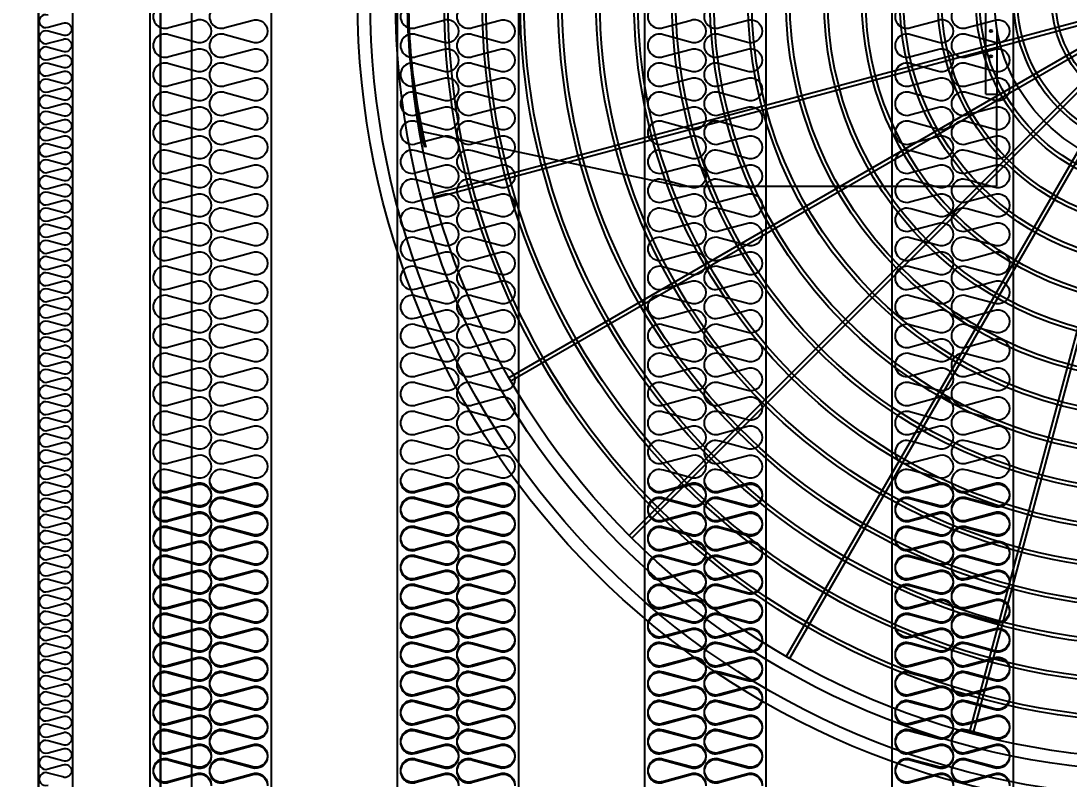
# Model space of a CAD drawing. Header units: millimetres. Extents: x 2911 to 32318, y 2586 to 23381.
# Drawn here: x 7168 to 8464, y 9819 to 10757 of the extents above; entities that cross this region are included whole.
import ezdxf

# ---------------------------------------------------------------- set-up
doc = ezdxf.new("R2010")
doc.units = ezdxf.units.MM
doc.linetypes.add('HIDDEN', pattern=[0.375, 0.25, -0.125])
for name, color, linetype in [('LINE', 7, 'Continuous'), ('SMS', 220, 'Continuous'), ('냉각탑', 4, 'Continuous'), ('냉각탑_dim', 1, 'Continuous')]:
    doc.layers.add(name, color=color, linetype=linetype)
doc.styles.add('HY울릉도L', font='')
doc.styles.get('HY울릉도L').set_extended_font_data('HY울릉도L')
doc.dimstyles.new('성지DIM', dxfattribs={"dimtxt": 3.5, "dimasz": 3, "dimexe": 1, "dimexo": 2.5, "dimgap": 2, "dimtad": 1, "dimdec": 0, "dimzin": 3, "dimdsep": 46, "dimtxsty": 'HY울릉도L', "dimblk": 'ARCHTICK', "dimcen": -2, "dimclrd": 256, "dimclre": 256, "dimclrt": 7, "dimadec": 0, "dimazin": 0, "dimtfac": 1, "dimtdec": 0, "dimtofl": 0, "dimtmove": 0, "dimatfit": 3, "dimfxl": 1, "dimtolj": 1, "dimtzin": 0, "dimlwe": -1, "dimarcsym": 0})

# ---------------------------------------------------------------- blocks, each defined once
blk = doc.blocks.new('_ArchTick')
at = {"color": 0, "linetype": 'ByBlock', "const_width": 0.15}
blk.add_lwpolyline([(-0.5, -0.5), (0.5, 0.5)], dxfattribs=at)
blk = doc.blocks.new('*D675')
at = {"layer": 'Defpoints', "color": 0, "transparency": 16777216}
for p in [(6532.2, 12311.1), (7189.4, 12311.1), (7189.4, 9311.1)]:
    blk.add_point(p, dxfattribs=at)
at = {"layer": '냉각탑_dim', "transparency": 16777216}
for p, q in [((7089.4, 12311.1), (6492.2, 12311.1)), ((7089.4, 9311.1), (6492.2, 9311.1))]:
    blk.add_line(p, q, dxfattribs=at)
at = {"layer": '냉각탑_dim', "lineweight": -2, "transparency": 16777216}
blk.add_line((6532.2, 9311.1), (6532.2, 12311.1), dxfattribs=at)
at = {"layer": '냉각탑_dim', "lineweight": -2, "transparency": 16777216, "xscale": 120, "yscale": 120, "zscale": 120}
for p, rotation in [((6532.2, 12311.1), 90), ((6532.2, 9311.1), 270)]:
    blk.add_blockref('_ArchTick', p, dxfattribs=dict(at, rotation=rotation))
at = {"layer": '냉각탑_dim', "color": 7, "transparency": 16777216, "insert": (6382.2, 10811.1), "char_height": 140, "attachment_point": 5, "rotation": 90, "style": 'HY울릉도L'}
blk.add_mtext('\\A1;3000', dxfattribs=at)
blk = doc.blocks.new('A$C1FB73ED1')
for p, q in [((1218.4, 1266.6), (120.1, 972.3)), ((1220, 1260.8), (121.7, 966.5)), ((1224, 1251.1), (239.3, 682.6)), ((1227, 1245.9), (242.3, 677.4)), ((1233.4, 1237.6), (429.4, 433.6)), ((1237.6, 1233.4), (433.6, 429.4)), ((1245.9, 1227), (677.4, 242.3)), ((1251.1, 1224), (682.6, 239.3)), ((1260.8, 1220), (966.5, 121.7)), ((1266.6, 1218.4), (972.3, 120.1))]:
    blk.add_line(p, q)
for radius in [1280, 1260, 1220, 1200]:
    blk.add_circle((1280, 1280), radius)
at = {"ltscale": 5}
for radius in [1143, 1137, 1083, 1077, 1023, 1017, 963, 957, 903, 897, 843, 837, 783, 777, 723, 717, 663, 657, 603, 597, 543, 537, 483, 477, 423, 417, 363, 357, 303, 297, 243, 237, 183, 177]:
    blk.add_circle((1280, 1280), radius, dxfattribs=at)
at = {"color": 7}
blk.add_circle((1280, 1280), 273.5, dxfattribs=at)
at = {"layer": 'LINE', "color": 7}
for p, q in [((993, 1130.8), (993, 1369.4)), ((993, 1130.8), (993, 1369.4)), ((993, 1130.8), (993, 1369.4)), ((993, 1130.8), (993, 1369.4)), ((1011, 1130.8), (1011, 1230.5)), ((1011, 1130.8), (1011, 1230.5)), ((1011, 1130.8), (1011, 1230.5)), ((1011, 1130.8), (1011, 1230.5)), ((993, 1130.8), (1011, 1130.8)), ((993, 1130.8), (1011, 1130.8)), ((993, 1130.8), (1011, 1130.8)), ((993, 1130.8), (1011, 1130.8)), ((1010, 1130.8), (1010, 985.2)), ((1010, 1130.8), (1010, 985.2)), ((1010, 1130.8), (1010, 985.2)), ((1010, 1130.8), (1010, 985.2)), ((508.5, 985.2), (102.5, 1071.5)), ((508.5, 985.2), (1010, 985.2)), ((508.5, 985.2), (1010, 985.2))]:
    blk.add_line(p, q, dxfattribs=at)
for centre in [(1001, 1230.6), (1001, 1230.6), (1001, 1230.6), (1001, 1230.6), (1001, 1190.6), (1001, 1190.6), (1001, 1190.6), (1001, 1190.6)]:
    blk.add_circle(centre, 2, dxfattribs=at)
for radius, start, end in [(1000, 173.5007, 193.4595), (998, 173.4876, 193.487)]:
    blk.add_arc((1078.5, 1280), radius, start, end, dxfattribs=at)
blk = doc.blocks.new('3')
for p, q in [((7189.4, 12311.1), (7189.4, 9311.1)), ((7340.3, 11943.6), (7340.3, 9781.8)), ((7378.7, 11943.6), (7378.7, 9781.8))]:
    blk.add_line(p, q)
at = {"color": 7}
for p, q in [((7189.4, 12311.1), (7189.4, 9311.1)), ((7231.4, 12311.1), (7231.4, 9391.1)), ((7327.2, 12271.8), (7327.2, 9311.1)), ((7477.2, 12271.8), (7477.2, 9311.1)), ((7633.2, 12271.8), (7633.2, 9311.1)), ((7783.2, 12271.8), (7783.2, 9311.1)), ((7939.2, 12271.8), (7939.2, 9311.1)), ((8089.2, 12271.8), (8089.2, 9311.1)), ((8245.2, 12271.8), (8245.2, 9311.1)), ((8395.2, 12271.8), (8395.2, 9311.1))]:
    blk.add_line(p, q, dxfattribs=at)
at = {"ltscale": 500}
blk.add_lwpolyline([(7189.4, 12311.1), (9889.1, 12311.1), (9889.1, 9311.1), (7189.4, 9311.1)], close=True, dxfattribs=at)
at = {"layer": 'SMS', "color": 5}
for points in [[(7201.1, 10764, 1.449198), (7201.1, 10749), (7219.4, 10754, -0.524856), (7230.2, 10746.5, -0.524856), (7219.4, 10739.1), (7201.1, 10744, 1.449198), (7201.1, 10729.1), (7219.4, 10734, -0.524856), (7230.2, 10726.6, -0.524856), (7219.4, 10719.1), (7201.1, 10724.1, 1.449198), (7201.1, 10709.1), (7219.4, 10714.1, -0.524856), (7230.2, 10706.6, -0.524856), (7219.4, 10699.2), (7201.1, 10704.1, 1.449198), (7201.1, 10689.2), (7219.4, 10694.1, -0.524856), (7230.2, 10686.7, -0.524856), (7219.4, 10679.2), (7201.1, 10684.2, 1.449198), (7201.1, 10669.2), (7219.4, 10674.2, -0.524856), (7230.2, 10666.7, -0.524856), (7219.4, 10659.3), (7201.1, 10664.2, 1.449198), (7201.1, 10649.3), (7219.4, 10654.2, -0.524856), (7230.2, 10646.8, -0.524856), (7219.4, 10639.3), (7201.1, 10644.3, 1.449198), (7201.1, 10629.3), (7219.4, 10634.3, -0.524856), (7230.2, 10626.8, -0.524856), (7219.4, 10619.4), (7201.1, 10624.3, 1.449198), (7201.1, 10609.4), (7219.4, 10614.3, -0.524856), (7230.2, 10606.9, -0.524856), (7219.4, 10599.4), (7201.1, 10604.4, 1.449198), (7201.1, 10589.4), (7219.4, 10594.4, -0.524856), (7230.2, 10586.9, -0.417249), (7222.2, 10578.9)], [(7350.6, 10775.5, 1.449198), (7350.6, 10748.6), (7383.5, 10757.5, -0.524856), (7403, 10744.1, -0.524856), (7383.5, 10730.7), (7350.6, 10739.6, 1.449198), (7350.6, 10712.7), (7383.5, 10721.6, -0.524856), (7403, 10708.2, -0.524856), (7383.5, 10694.8), (7350.6, 10703.7, 1.449198), (7350.6, 10676.8), (7383.5, 10685.7, -0.524856), (7403, 10672.3, -0.524856), (7383.5, 10658.9), (7350.6, 10667.8, 1.449198), (7350.6, 10640.9), (7383.5, 10649.8, -0.524856), (7403, 10636.4, -0.524856), (7383.5, 10622.9), (7350.6, 10631.9, 1.449198), (7350.6, 10605), (7383.5, 10613.9, -0.524856), (7403, 10600.5, -0.524856), (7383.5, 10587), (7350.6, 10595.9, 1.449198), (7350.6, 10569.1), (7383.5, 10578, -0.524856), (7403, 10564.6, -0.524856), (7383.5, 10551.1), (7350.6, 10560, 1.449198), (7350.6, 10533.2), (7383.5, 10542.1, -0.524856), (7403, 10528.6, -0.524856), (7383.5, 10515.2), (7350.6, 10524.1, 1.449198), (7350.6, 10497.3), (7383.5, 10506.2, -0.524856), (7403, 10492.7, -0.524856), (7383.5, 10479.3), (7350.6, 10488.2, 1.449198), (7350.6, 10461.4), (7383.5, 10470.3, -0.524856), (7403, 10456.8, -0.524856), (7383.5, 10443.4), (7350.6, 10452.3, 1.449198), (7350.6, 10425.4), (7383.5, 10434.3, -0.524856), (7403, 10420.9, -0.524856), (7383.5, 10407.5), (7350.6, 10416.4, 1.449198), (7350.6, 10389.5), (7383.5, 10398.4, -0.524856), (7403, 10385, -0.524856), (7383.5, 10371.6), (7350.6, 10380.5, 1.449198), (7350.6, 10353.6), (7383.5, 10362.5, -0.524856), (7403, 10349.1, -0.524856), (7383.5, 10335.7), (7350.6, 10344.6, 1.449198), (7350.6, 10317.7), (7383.5, 10326.6, -0.524856), (7403, 10313.2, -0.524856), (7383.5, 10299.8), (7350.6, 10308.7, 1.449198), (7350.6, 10281.8), (7383.5, 10290.7, -0.524856), (7403, 10277.3, -0.524856), (7383.5, 10263.8), (7350.6, 10272.8, 1.449198), (7350.6, 10245.9), (7383.5, 10254.8, -0.524856), (7403, 10241.4, -0.524856), (7383.5, 10227.9), (7350.6, 10236.8, 1.449198), (7350.6, 10210), (7383.5, 10218.9, -0.524856), (7403, 10205.5, -0.524856), (7383.5, 10192), (7350.6, 10200.9, 1.449198), (7350.6, 10174.1), (7383.5, 10183, -0.524856), (7403, 10169.5, -0.524856), (7383.5, 10156.1), (7350.6, 10165, 1.449198), (7350.6, 10138.2), (7383.5, 10147.1, -0.524856), (7403, 10133.6, -0.524856), (7383.5, 10120.2), (7350.6, 10129.1, 1.449198), (7350.6, 10102.3), (7383.5, 10111.2, -0.524856), (7403, 10097.7, -0.524856), (7383.5, 10084.3), (7350.6, 10093.2, 1.449198), (7350.6, 10066.3), (7383.5, 10075.2, -0.524856), (7403, 10061.8, -0.524856), (7383.5, 10048.4), (7350.6, 10057.3, 1.449198), (7350.6, 10030.4), (7383.5, 10039.3, -0.524856), (7403, 10025.9, -0.524856), (7383.5, 10012.5), (7350.6, 10021.4, 1.449198), (7350.6, 9994.5), (7383.5, 10003.4, -0.524856), (7403, 9990, -0.524856), (7383.5, 9976.6), (7350.6, 9985.5, 1.449198), (7350.6, 9958.6), (7383.5, 9967.5, -0.524856), (7403, 9954.1, -0.524856), (7383.5, 9940.7), (7350.6, 9949.6, 1.449198), (7350.6, 9922.7), (7383.5, 9931.6, -0.524856), (7403, 9918.2, -0.524856), (7383.5, 9904.7), (7350.6, 9913.7, 1.449198), (7350.6, 9886.8), (7383.5, 9895.7, -0.524856), (7403, 9882.3, -0.524856), (7383.5, 9868.8), (7350.6, 9877.7, 1.449198), (7350.6, 9850.9), (7383.5, 9859.8, -0.524856), (7403, 9846.4, -0.524856), (7383.5, 9832.9), (7350.6, 9841.8, 1.449198), (7350.6, 9815), (7383.5, 9823.9, -0.524856), (7403, 9810.4, -0.524856)], [(7420.3, 10775.5, 1.449198), (7420.3, 10748.6), (7453.2, 10757.5, -0.524856), (7472.6, 10744.1, -0.524856), (7453.2, 10730.7), (7420.3, 10739.6, 1.449198), (7420.3, 10712.7), (7453.2, 10721.6, -0.524856), (7472.6, 10708.2, -0.524856), (7453.2, 10694.8), (7420.3, 10703.7, 1.449198), (7420.3, 10676.8), (7453.2, 10685.7, -0.524856), (7472.6, 10672.3, -0.524856), (7453.2, 10658.9), (7420.3, 10667.8, 1.449198), (7420.3, 10640.9), (7453.2, 10649.8, -0.524856), (7472.6, 10636.4, -0.524856), (7453.2, 10622.9), (7420.3, 10631.9, 1.449198), (7420.3, 10605), (7453.2, 10613.9, -0.524856), (7472.6, 10600.5, -0.524856), (7453.2, 10587), (7420.3, 10595.9, 1.449198), (7420.3, 10569.1), (7453.2, 10578, -0.524856), (7472.6, 10564.6, -0.524856), (7453.2, 10551.1), (7420.3, 10560, 1.449198), (7420.3, 10533.2), (7453.2, 10542.1, -0.524856), (7472.6, 10528.6, -0.524856), (7453.2, 10515.2), (7420.3, 10524.1, 1.449198), (7420.3, 10497.3), (7453.2, 10506.2, -0.524856), (7472.6, 10492.7, -0.524856), (7453.2, 10479.3), (7420.3, 10488.2, 1.449198), (7420.3, 10461.4), (7453.2, 10470.3, -0.524856), (7472.6, 10456.8, -0.524856), (7453.2, 10443.4), (7420.3, 10452.3, 1.449198), (7420.3, 10425.4), (7453.2, 10434.3, -0.524856), (7472.6, 10420.9, -0.524856), (7453.2, 10407.5), (7420.3, 10416.4, 1.449198), (7420.3, 10389.5), (7453.2, 10398.4, -0.524856), (7472.6, 10385, -0.524856), (7453.2, 10371.6), (7420.3, 10380.5, 1.449198), (7420.3, 10353.6), (7453.2, 10362.5, -0.524856), (7472.6, 10349.1, -0.524856), (7453.2, 10335.7), (7420.3, 10344.6, 1.449198), (7420.3, 10317.7), (7453.2, 10326.6, -0.524856), (7472.6, 10313.2, -0.524856), (7453.2, 10299.8), (7420.3, 10308.7, 1.449198), (7420.3, 10281.8), (7453.2, 10290.7, -0.524856), (7472.6, 10277.3, -0.524856), (7453.2, 10263.8), (7420.3, 10272.8, 1.449198), (7420.3, 10245.9), (7453.2, 10254.8, -0.524856), (7472.6, 10241.4, -0.524856), (7453.2, 10227.9), (7420.3, 10236.8, 1.449198), (7420.3, 10210), (7453.2, 10218.9, -0.524856), (7472.6, 10205.5, -0.524856), (7453.2, 10192), (7420.3, 10200.9, 1.449198), (7420.3, 10174.1), (7453.2, 10183, -0.524856), (7472.6, 10169.5, -0.524856), (7453.2, 10156.1), (7420.3, 10165, 1.449198), (7420.3, 10138.2), (7453.2, 10147.1, -0.524856), (7472.6, 10133.6, -0.524856), (7453.2, 10120.2), (7420.3, 10129.1, 1.449198), (7420.3, 10102.3), (7453.2, 10111.2, -0.524856), (7472.6, 10097.7, -0.524856), (7453.2, 10084.3), (7420.3, 10093.2, 1.449198), (7420.3, 10066.3), (7453.2, 10075.2, -0.524856), (7472.6, 10061.8, -0.524856), (7453.2, 10048.4), (7420.3, 10057.3, 1.449198), (7420.3, 10030.4), (7453.2, 10039.3, -0.524856), (7472.6, 10025.9, -0.524856), (7453.2, 10012.5), (7420.3, 10021.4, 1.449198), (7420.3, 9994.5), (7453.2, 10003.4, -0.524856), (7472.6, 9990, -0.524856), (7453.2, 9976.6), (7420.3, 9985.5, 1.449198), (7420.3, 9958.6), (7453.2, 9967.5, -0.524856), (7472.6, 9954.1, -0.524856), (7453.2, 9940.7), (7420.3, 9949.6, 1.449198), (7420.3, 9922.7), (7453.2, 9931.6, -0.524856), (7472.6, 9918.2, -0.524856), (7453.2, 9904.7), (7420.3, 9913.7, 1.449198), (7420.3, 9886.8), (7453.2, 9895.7, -0.524856), (7472.6, 9882.3, -0.524856), (7453.2, 9868.8), (7420.3, 9877.7, 1.449198), (7420.3, 9850.9), (7453.2, 9859.8, -0.524856), (7472.6, 9846.4, -0.524856), (7453.2, 9832.9), (7420.3, 9841.8, 1.449198), (7420.3, 9815), (7453.2, 9823.9, -0.524856), (7472.6, 9810.4, -0.524856)], [(7656.6, 10775.5, 1.449198), (7656.6, 10748.6), (7689.5, 10757.5, -0.524856), (7709, 10744.1, -0.524856), (7689.5, 10730.7), (7656.6, 10739.6, 1.449198), (7656.6, 10712.7), (7689.5, 10721.6, -0.524856), (7709, 10708.2, -0.524856), (7689.5, 10694.8), (7656.6, 10703.7, 1.449198), (7656.6, 10676.8), (7689.5, 10685.7, -0.524856), (7709, 10672.3, -0.524856), (7689.5, 10658.9), (7656.6, 10667.8, 1.449198), (7656.6, 10640.9), (7689.5, 10649.8, -0.524856), (7709, 10636.4, -0.524856), (7689.5, 10622.9), (7656.6, 10631.9, 1.449198), (7656.6, 10605), (7689.5, 10613.9, -0.524856), (7709, 10600.5, -0.524856), (7689.5, 10587), (7656.6, 10595.9, 1.449198), (7656.6, 10569.1), (7689.5, 10578, -0.524856), (7709, 10564.6, -0.524856), (7689.5, 10551.1), (7656.6, 10560, 1.449198), (7656.6, 10533.2), (7689.5, 10542.1, -0.524856), (7709, 10528.6, -0.524856), (7689.5, 10515.2), (7656.6, 10524.1, 1.449198), (7656.6, 10497.3), (7689.5, 10506.2, -0.524856), (7709, 10492.7, -0.524856), (7689.5, 10479.3), (7656.6, 10488.2, 1.449198), (7656.6, 10461.4), (7689.5, 10470.3, -0.524856), (7709, 10456.8, -0.524856), (7689.5, 10443.4), (7656.6, 10452.3, 1.449198), (7656.6, 10425.4), (7689.5, 10434.3, -0.524856), (7709, 10420.9, -0.524856), (7689.5, 10407.5), (7656.6, 10416.4, 1.449198), (7656.6, 10389.5), (7689.5, 10398.4, -0.524856), (7709, 10385, -0.524856), (7689.5, 10371.6), (7656.6, 10380.5, 1.449198), (7656.6, 10353.6), (7689.5, 10362.5, -0.524856), (7709, 10349.1, -0.524856), (7689.5, 10335.7), (7656.6, 10344.6, 1.449198), (7656.6, 10317.7), (7689.5, 10326.6, -0.524856), (7709, 10313.2, -0.524856), (7689.5, 10299.8), (7656.6, 10308.7, 1.449198), (7656.6, 10281.8), (7689.5, 10290.7, -0.524856), (7709, 10277.3, -0.524856), (7689.5, 10263.8), (7656.6, 10272.8, 1.449198), (7656.6, 10245.9), (7689.5, 10254.8, -0.524856), (7709, 10241.4, -0.524856), (7689.5, 10227.9), (7656.6, 10236.8, 1.449198), (7656.6, 10210), (7689.5, 10218.9, -0.524856), (7709, 10205.5, -0.524856), (7689.5, 10192), (7656.6, 10200.9, 1.449198), (7656.6, 10174.1), (7689.5, 10183, -0.524856), (7709, 10169.5, -0.524856), (7689.5, 10156.1), (7656.6, 10165, 1.449198), (7656.6, 10138.2), (7689.5, 10147.1, -0.524856), (7709, 10133.6, -0.524856), (7689.5, 10120.2), (7656.6, 10129.1, 1.449198), (7656.6, 10102.3), (7689.5, 10111.2, -0.524856), (7709, 10097.7, -0.524856), (7689.5, 10084.3), (7656.6, 10093.2, 1.449198), (7656.6, 10066.3), (7689.5, 10075.2, -0.524856), (7709, 10061.8, -0.524856), (7689.5, 10048.4), (7656.6, 10057.3, 1.449198), (7656.6, 10030.4), (7689.5, 10039.3, -0.524856), (7709, 10025.9, -0.524856), (7689.5, 10012.5), (7656.6, 10021.4, 1.449198), (7656.6, 9994.5), (7689.5, 10003.4, -0.524856), (7709, 9990, -0.524856), (7689.5, 9976.6), (7656.6, 9985.5, 1.449198), (7656.6, 9958.6), (7689.5, 9967.5, -0.524856), (7709, 9954.1, -0.524856), (7689.5, 9940.7), (7656.6, 9949.6, 1.449198), (7656.6, 9922.7), (7689.5, 9931.6, -0.524856), (7709, 9918.2, -0.524856), (7689.5, 9904.7), (7656.6, 9913.7, 1.449198), (7656.6, 9886.8), (7689.5, 9895.7, -0.524856), (7709, 9882.3, -0.524856), (7689.5, 9868.8), (7656.6, 9877.7, 1.449198), (7656.6, 9850.9), (7689.5, 9859.8, -0.524856), (7709, 9846.4, -0.524856), (7689.5, 9832.9), (7656.6, 9841.8, 1.449198), (7656.6, 9815), (7689.5, 9823.9, -0.524856), (7709, 9810.4, -0.524856)], [(7726.3, 10775.5, 1.449198), (7726.3, 10748.6), (7759.2, 10757.5, -0.524856), (7778.6, 10744.1, -0.524856), (7759.2, 10730.7), (7726.3, 10739.6, 1.449198), (7726.3, 10712.7), (7759.2, 10721.6, -0.524856), (7778.6, 10708.2, -0.524856), (7759.2, 10694.8), (7726.3, 10703.7, 1.449198), (7726.3, 10676.8), (7759.2, 10685.7, -0.524856), (7778.6, 10672.3, -0.524856), (7759.2, 10658.9), (7726.3, 10667.8, 1.449198), (7726.3, 10640.9), (7759.2, 10649.8, -0.524856), (7778.6, 10636.4, -0.524856), (7759.2, 10622.9), (7726.3, 10631.9, 1.449198), (7726.3, 10605), (7759.2, 10613.9, -0.524856), (7778.6, 10600.5, -0.524856), (7759.2, 10587), (7726.3, 10595.9, 1.449198), (7726.3, 10569.1), (7759.2, 10578, -0.524856), (7778.6, 10564.6, -0.524856), (7759.2, 10551.1), (7726.3, 10560, 1.449198), (7726.3, 10533.2), (7759.2, 10542.1, -0.524856), (7778.6, 10528.6, -0.524856), (7759.2, 10515.2), (7726.3, 10524.1, 1.449198), (7726.3, 10497.3), (7759.2, 10506.2, -0.524856), (7778.6, 10492.7, -0.524856), (7759.2, 10479.3), (7726.3, 10488.2, 1.449198), (7726.3, 10461.4), (7759.2, 10470.3, -0.524856), (7778.6, 10456.8, -0.524856), (7759.2, 10443.4), (7726.3, 10452.3, 1.449198), (7726.3, 10425.4), (7759.2, 10434.3, -0.524856), (7778.6, 10420.9, -0.524856), (7759.2, 10407.5), (7726.3, 10416.4, 1.449198), (7726.3, 10389.5), (7759.2, 10398.4, -0.524856), (7778.6, 10385, -0.524856), (7759.2, 10371.6), (7726.3, 10380.5, 1.449198), (7726.3, 10353.6), (7759.2, 10362.5, -0.524856), (7778.6, 10349.1, -0.524856), (7759.2, 10335.7), (7726.3, 10344.6, 1.449198), (7726.3, 10317.7), (7759.2, 10326.6, -0.524856), (7778.6, 10313.2, -0.524856), (7759.2, 10299.8), (7726.3, 10308.7, 1.449198), (7726.3, 10281.8), (7759.2, 10290.7, -0.524856), (7778.6, 10277.3, -0.524856), (7759.2, 10263.8), (7726.3, 10272.8, 1.449198), (7726.3, 10245.9), (7759.2, 10254.8, -0.524856), (7778.6, 10241.4, -0.524856), (7759.2, 10227.9), (7726.3, 10236.8, 1.449198), (7726.3, 10210), (7759.2, 10218.9, -0.524856), (7778.6, 10205.5, -0.524856), (7759.2, 10192), (7726.3, 10200.9, 1.449198), (7726.3, 10174.1), (7759.2, 10183, -0.524856), (7778.6, 10169.5, -0.524856), (7759.2, 10156.1), (7726.3, 10165, 1.449198), (7726.3, 10138.2), (7759.2, 10147.1, -0.524856), (7778.6, 10133.6, -0.524856), (7759.2, 10120.2), (7726.3, 10129.1, 1.449198), (7726.3, 10102.3), (7759.2, 10111.2, -0.524856), (7778.6, 10097.7, -0.524856), (7759.2, 10084.3), (7726.3, 10093.2, 1.449198), (7726.3, 10066.3), (7759.2, 10075.2, -0.524856), (7778.6, 10061.8, -0.524856), (7759.2, 10048.4), (7726.3, 10057.3, 1.449198), (7726.3, 10030.4), (7759.2, 10039.3, -0.524856), (7778.6, 10025.9, -0.524856), (7759.2, 10012.5), (7726.3, 10021.4, 1.449198), (7726.3, 9994.5), (7759.2, 10003.4, -0.524856), (7778.6, 9990, -0.524856), (7759.2, 9976.6), (7726.3, 9985.5, 1.449198), (7726.3, 9958.6), (7759.2, 9967.5, -0.524856), (7778.6, 9954.1, -0.524856), (7759.2, 9940.7), (7726.3, 9949.6, 1.449198), (7726.3, 9922.7), (7759.2, 9931.6, -0.524856), (7778.6, 9918.2, -0.524856), (7759.2, 9904.7), (7726.3, 9913.7, 1.449198), (7726.3, 9886.8), (7759.2, 9895.7, -0.524856), (7778.6, 9882.3, -0.524856), (7759.2, 9868.8), (7726.3, 9877.7, 1.449198), (7726.3, 9850.9), (7759.2, 9859.8, -0.524856), (7778.6, 9846.4, -0.524856), (7759.2, 9832.9), (7726.3, 9841.8, 1.449198), (7726.3, 9815), (7759.2, 9823.9, -0.524856), (7778.6, 9810.4, -0.524856)], [(7962.6, 10775.5, 1.449198), (7962.6, 10748.6), (7995.5, 10757.5, -0.524856), (8015, 10744.1, -0.524856), (7995.5, 10730.7), (7962.6, 10739.6, 1.449198), (7962.6, 10712.7), (7995.5, 10721.6, -0.524856), (8015, 10708.2, -0.524856), (7995.5, 10694.8), (7962.6, 10703.7, 1.449198), (7962.6, 10676.8), (7995.5, 10685.7, -0.524856), (8015, 10672.3, -0.524856), (7995.5, 10658.9), (7962.6, 10667.8, 1.449198), (7962.6, 10640.9), (7995.5, 10649.8, -0.524856), (8015, 10636.4, -0.524856), (7995.5, 10622.9), (7962.6, 10631.9, 1.449198), (7962.6, 10605), (7995.5, 10613.9, -0.524856), (8015, 10600.5, -0.524856), (7995.5, 10587), (7962.6, 10595.9, 1.449198), (7962.6, 10569.1), (7995.5, 10578, -0.524856), (8015, 10564.6, -0.524856), (7995.5, 10551.1), (7962.6, 10560, 1.449198), (7962.6, 10533.2), (7995.5, 10542.1, -0.524856), (8015, 10528.6, -0.524856), (7995.5, 10515.2), (7962.6, 10524.1, 1.449198), (7962.6, 10497.3), (7995.5, 10506.2, -0.524856), (8015, 10492.7, -0.524856), (7995.5, 10479.3), (7962.6, 10488.2, 1.449198), (7962.6, 10461.4), (7995.5, 10470.3, -0.524856), (8015, 10456.8, -0.524856), (7995.5, 10443.4), (7962.6, 10452.3, 1.449198), (7962.6, 10425.4), (7995.5, 10434.3, -0.524856), (8015, 10420.9, -0.524856), (7995.5, 10407.5), (7962.6, 10416.4, 1.449198), (7962.6, 10389.5), (7995.5, 10398.4, -0.524856), (8015, 10385, -0.524856), (7995.5, 10371.6), (7962.6, 10380.5, 1.449198), (7962.6, 10353.6), (7995.5, 10362.5, -0.524856), (8015, 10349.1, -0.524856), (7995.5, 10335.7), (7962.6, 10344.6, 1.449198), (7962.6, 10317.7), (7995.5, 10326.6, -0.524856), (8015, 10313.2, -0.524856), (7995.5, 10299.8), (7962.6, 10308.7, 1.449198), (7962.6, 10281.8), (7995.5, 10290.7, -0.524856), (8015, 10277.3, -0.524856), (7995.5, 10263.8), (7962.6, 10272.8, 1.449198), (7962.6, 10245.9), (7995.5, 10254.8, -0.524856), (8015, 10241.4, -0.524856), (7995.5, 10227.9), (7962.6, 10236.8, 1.449198), (7962.6, 10210), (7995.5, 10218.9, -0.524856), (8015, 10205.5, -0.524856), (7995.5, 10192), (7962.6, 10200.9, 1.449198), (7962.6, 10174.1), (7995.5, 10183, -0.524856), (8015, 10169.5, -0.524856), (7995.5, 10156.1), (7962.6, 10165, 1.449198), (7962.6, 10138.2), (7995.5, 10147.1, -0.524856), (8015, 10133.6, -0.524856), (7995.5, 10120.2), (7962.6, 10129.1, 1.449198), (7962.6, 10102.3), (7995.5, 10111.2, -0.524856), (8015, 10097.7, -0.524856), (7995.5, 10084.3), (7962.6, 10093.2, 1.449198), (7962.6, 10066.3), (7995.5, 10075.2, -0.524856), (8015, 10061.8, -0.524856), (7995.5, 10048.4), (7962.6, 10057.3, 1.449198), (7962.6, 10030.4), (7995.5, 10039.3, -0.524856), (8015, 10025.9, -0.524856), (7995.5, 10012.5), (7962.6, 10021.4, 1.449198), (7962.6, 9994.5), (7995.5, 10003.4, -0.524856), (8015, 9990, -0.524856), (7995.5, 9976.6), (7962.6, 9985.5, 1.449198), (7962.6, 9958.6), (7995.5, 9967.5, -0.524856), (8015, 9954.1, -0.524856), (7995.5, 9940.7), (7962.6, 9949.6, 1.449198), (7962.6, 9922.7), (7995.5, 9931.6, -0.524856), (8015, 9918.2, -0.524856), (7995.5, 9904.7), (7962.6, 9913.7, 1.449198), (7962.6, 9886.8), (7995.5, 9895.7, -0.524856), (8015, 9882.3, -0.524856), (7995.5, 9868.8), (7962.6, 9877.7, 1.449198), (7962.6, 9850.9), (7995.5, 9859.8, -0.524856), (8015, 9846.4, -0.524856), (7995.5, 9832.9), (7962.6, 9841.8, 1.449198), (7962.6, 9815), (7995.5, 9823.9, -0.524856), (8015, 9810.4, -0.524856)], [(8032.3, 10775.5, 1.449198), (8032.3, 10748.6), (8065.2, 10757.5, -0.524856), (8084.6, 10744.1, -0.524856), (8065.2, 10730.7), (8032.3, 10739.6, 1.449198), (8032.3, 10712.7), (8065.2, 10721.6, -0.524856), (8084.6, 10708.2, -0.524856), (8065.2, 10694.8), (8032.3, 10703.7, 1.449198), (8032.3, 10676.8), (8065.2, 10685.7, -0.524856), (8084.6, 10672.3, -0.524856), (8065.2, 10658.9), (8032.3, 10667.8, 1.449198), (8032.3, 10640.9), (8065.2, 10649.8, -0.524856), (8084.6, 10636.4, -0.524856), (8065.2, 10622.9), (8032.3, 10631.9, 1.449198), (8032.3, 10605), (8065.2, 10613.9, -0.524856), (8084.6, 10600.5, -0.524856), (8065.2, 10587), (8032.3, 10595.9, 1.449198), (8032.3, 10569.1), (8065.2, 10578, -0.524856), (8084.6, 10564.6, -0.524856), (8065.2, 10551.1), (8032.3, 10560, 1.449198), (8032.3, 10533.2), (8065.2, 10542.1, -0.524856), (8084.6, 10528.6, -0.524856), (8065.2, 10515.2), (8032.3, 10524.1, 1.449198), (8032.3, 10497.3), (8065.2, 10506.2, -0.524856), (8084.6, 10492.7, -0.524856), (8065.2, 10479.3), (8032.3, 10488.2, 1.449198), (8032.3, 10461.4), (8065.2, 10470.3, -0.524856), (8084.6, 10456.8, -0.524856), (8065.2, 10443.4), (8032.3, 10452.3, 1.449198), (8032.3, 10425.4), (8065.2, 10434.3, -0.524856), (8084.6, 10420.9, -0.524856), (8065.2, 10407.5), (8032.3, 10416.4, 1.449198), (8032.3, 10389.5), (8065.2, 10398.4, -0.524856), (8084.6, 10385, -0.524856), (8065.2, 10371.6), (8032.3, 10380.5, 1.449198), (8032.3, 10353.6), (8065.2, 10362.5, -0.524856), (8084.6, 10349.1, -0.524856), (8065.2, 10335.7), (8032.3, 10344.6, 1.449198), (8032.3, 10317.7), (8065.2, 10326.6, -0.524856), (8084.6, 10313.2, -0.524856), (8065.2, 10299.8), (8032.3, 10308.7, 1.449198), (8032.3, 10281.8), (8065.2, 10290.7, -0.524856), (8084.6, 10277.3, -0.524856), (8065.2, 10263.8), (8032.3, 10272.8, 1.449198), (8032.3, 10245.9), (8065.2, 10254.8, -0.524856), (8084.6, 10241.4, -0.524856), (8065.2, 10227.9), (8032.3, 10236.8, 1.449198), (8032.3, 10210), (8065.2, 10218.9, -0.524856), (8084.6, 10205.5, -0.524856), (8065.2, 10192), (8032.3, 10200.9, 1.449198), (8032.3, 10174.1), (8065.2, 10183, -0.524856), (8084.6, 10169.5, -0.524856), (8065.2, 10156.1), (8032.3, 10165, 1.449198), (8032.3, 10138.2), (8065.2, 10147.1, -0.524856), (8084.6, 10133.6, -0.524856), (8065.2, 10120.2), (8032.3, 10129.1, 1.449198), (8032.3, 10102.3), (8065.2, 10111.2, -0.524856), (8084.6, 10097.7, -0.524856), (8065.2, 10084.3), (8032.3, 10093.2, 1.449198), (8032.3, 10066.3), (8065.2, 10075.2, -0.524856), (8084.6, 10061.8, -0.524856), (8065.2, 10048.4), (8032.3, 10057.3, 1.449198), (8032.3, 10030.4), (8065.2, 10039.3, -0.524856), (8084.6, 10025.9, -0.524856), (8065.2, 10012.5), (8032.3, 10021.4, 1.449198), (8032.3, 9994.5), (8065.2, 10003.4, -0.524856), (8084.6, 9990, -0.524856), (8065.2, 9976.6), (8032.3, 9985.5, 1.449198), (8032.3, 9958.6), (8065.2, 9967.5, -0.524856), (8084.6, 9954.1, -0.524856), (8065.2, 9940.7), (8032.3, 9949.6, 1.449198), (8032.3, 9922.7), (8065.2, 9931.6, -0.524856), (8084.6, 9918.2, -0.524856), (8065.2, 9904.7), (8032.3, 9913.7, 1.449198), (8032.3, 9886.8), (8065.2, 9895.7, -0.524856), (8084.6, 9882.3, -0.524856), (8065.2, 9868.8), (8032.3, 9877.7, 1.449198), (8032.3, 9850.9), (8065.2, 9859.8, -0.524856), (8084.6, 9846.4, -0.524856), (8065.2, 9832.9), (8032.3, 9841.8, 1.449198), (8032.3, 9815), (8065.2, 9823.9, -0.524856), (8084.6, 9810.4, -0.524856)], [(8268.6, 10775.5, 1.449198), (8268.6, 10748.6), (8301.5, 10757.5, -0.524856), (8321, 10744.1, -0.524856), (8301.5, 10730.7), (8268.6, 10739.6, 1.449198), (8268.6, 10712.7), (8301.5, 10721.6, -0.524856), (8321, 10708.2, -0.524856), (8301.5, 10694.8), (8268.6, 10703.7, 1.449198), (8268.6, 10676.8), (8301.5, 10685.7, -0.524856), (8321, 10672.3, -0.524856), (8301.5, 10658.9), (8268.6, 10667.8, 1.449198), (8268.6, 10640.9), (8301.5, 10649.8, -0.524856), (8321, 10636.4, -0.524856), (8301.5, 10622.9), (8268.6, 10631.9, 1.449198), (8268.6, 10605), (8301.5, 10613.9, -0.524856), (8321, 10600.5, -0.524856), (8301.5, 10587), (8268.6, 10595.9, 1.449198), (8268.6, 10569.1), (8301.5, 10578, -0.524856), (8321, 10564.6, -0.524856), (8301.5, 10551.1), (8268.6, 10560, 1.449198), (8268.6, 10533.2), (8301.5, 10542.1, -0.524856), (8321, 10528.6, -0.524856), (8301.5, 10515.2), (8268.6, 10524.1, 1.449198), (8268.6, 10497.3), (8301.5, 10506.2, -0.524856), (8321, 10492.7, -0.524856), (8301.5, 10479.3), (8268.6, 10488.2, 1.449198), (8268.6, 10461.4), (8301.5, 10470.3, -0.524856), (8321, 10456.8, -0.524856), (8301.5, 10443.4), (8268.6, 10452.3, 1.449198), (8268.6, 10425.4), (8301.5, 10434.3, -0.524856), (8321, 10420.9, -0.524856), (8301.5, 10407.5), (8268.6, 10416.4, 1.449198), (8268.6, 10389.5), (8301.5, 10398.4, -0.524856), (8321, 10385, -0.524856), (8301.5, 10371.6), (8268.6, 10380.5, 1.449198), (8268.6, 10353.6), (8301.5, 10362.5, -0.524856), (8321, 10349.1, -0.524856), (8301.5, 10335.7), (8268.6, 10344.6, 1.449198), (8268.6, 10317.7), (8301.5, 10326.6, -0.524856), (8321, 10313.2, -0.524856), (8301.5, 10299.8), (8268.6, 10308.7, 1.449198), (8268.6, 10281.8), (8301.5, 10290.7, -0.524856), (8321, 10277.3, -0.524856), (8301.5, 10263.8), (8268.6, 10272.8, 1.449198), (8268.6, 10245.9), (8301.5, 10254.8, -0.524856), (8321, 10241.4, -0.524856), (8301.5, 10227.9), (8268.6, 10236.8, 1.449198), (8268.6, 10210), (8301.5, 10218.9, -0.524856), (8321, 10205.5, -0.524856), (8301.5, 10192), (8268.6, 10200.9, 1.449198), (8268.6, 10174.1), (8301.5, 10183, -0.524856), (8321, 10169.5, -0.524856), (8301.5, 10156.1), (8268.6, 10165, 1.449198), (8268.6, 10138.2), (8301.5, 10147.1, -0.524856), (8321, 10133.6, -0.524856), (8301.5, 10120.2), (8268.6, 10129.1, 1.449198), (8268.6, 10102.3), (8301.5, 10111.2, -0.524856), (8321, 10097.7, -0.524856), (8301.5, 10084.3), (8268.6, 10093.2, 1.449198), (8268.6, 10066.3), (8301.5, 10075.2, -0.524856), (8321, 10061.8, -0.524856), (8301.5, 10048.4), (8268.6, 10057.3, 1.449198), (8268.6, 10030.4), (8301.5, 10039.3, -0.524856), (8321, 10025.9, -0.524856), (8301.5, 10012.5), (8268.6, 10021.4, 1.449198), (8268.6, 9994.5), (8301.5, 10003.4, -0.524856), (8321, 9990, -0.524856), (8301.5, 9976.6), (8268.6, 9985.5, 1.449198), (8268.6, 9958.6), (8301.5, 9967.5, -0.524856), (8321, 9954.1, -0.524856), (8301.5, 9940.7), (8268.6, 9949.6, 1.449198), (8268.6, 9922.7), (8301.5, 9931.6, -0.524856), (8321, 9918.2, -0.524856), (8301.5, 9904.7), (8268.6, 9913.7, 1.449198), (8268.6, 9886.8), (8301.5, 9895.7, -0.524856), (8321, 9882.3, -0.524856), (8301.5, 9868.8), (8268.6, 9877.7, 1.449198), (8268.6, 9850.9), (8301.5, 9859.8, -0.524856), (8321, 9846.4, -0.524856), (8301.5, 9832.9), (8268.6, 9841.8, 1.449198), (8268.6, 9815), (8301.5, 9823.9, -0.524856), (8321, 9810.4, -0.524856)], [(8338.3, 10775.5, 1.449198), (8338.3, 10748.6), (8371.2, 10757.5, -0.524856), (8390.6, 10744.1, -0.524856), (8371.2, 10730.7), (8338.3, 10739.6, 1.449198), (8338.3, 10712.7), (8371.2, 10721.6, -0.524856), (8390.6, 10708.2, -0.524856), (8371.2, 10694.8), (8338.3, 10703.7, 1.449198), (8338.3, 10676.8), (8371.2, 10685.7, -0.524856), (8390.6, 10672.3, -0.524856), (8371.2, 10658.9), (8338.3, 10667.8, 1.449198), (8338.3, 10640.9), (8371.2, 10649.8, -0.524856), (8390.6, 10636.4, -0.524856), (8371.2, 10622.9), (8338.3, 10631.9, 1.449198), (8338.3, 10605), (8371.2, 10613.9, -0.524856), (8390.6, 10600.5, -0.524856), (8371.2, 10587), (8338.3, 10595.9, 1.449198), (8338.3, 10569.1), (8371.2, 10578, -0.524856), (8390.6, 10564.6, -0.524856), (8371.2, 10551.1), (8338.3, 10560, 1.449198), (8338.3, 10533.2), (8371.2, 10542.1, -0.524856), (8390.6, 10528.6, -0.524856), (8371.2, 10515.2), (8338.3, 10524.1, 1.449198), (8338.3, 10497.3), (8371.2, 10506.2, -0.524856), (8390.6, 10492.7, -0.524856), (8371.2, 10479.3), (8338.3, 10488.2, 1.449198), (8338.3, 10461.4), (8371.2, 10470.3, -0.524856), (8390.6, 10456.8, -0.524856), (8371.2, 10443.4), (8338.3, 10452.3, 1.449198), (8338.3, 10425.4), (8371.2, 10434.3, -0.524856), (8390.6, 10420.9, -0.524856), (8371.2, 10407.5), (8338.3, 10416.4, 1.449198), (8338.3, 10389.5), (8371.2, 10398.4, -0.524856), (8390.6, 10385, -0.524856), (8371.2, 10371.6), (8338.3, 10380.5, 1.449198), (8338.3, 10353.6), (8371.2, 10362.5, -0.524856), (8390.6, 10349.1, -0.524856), (8371.2, 10335.7), (8338.3, 10344.6, 1.449198), (8338.3, 10317.7), (8371.2, 10326.6, -0.524856), (8390.6, 10313.2, -0.524856), (8371.2, 10299.8), (8338.3, 10308.7, 1.449198), (8338.3, 10281.8), (8371.2, 10290.7, -0.524856), (8390.6, 10277.3, -0.524856), (8371.2, 10263.8), (8338.3, 10272.8, 1.449198), (8338.3, 10245.9), (8371.2, 10254.8, -0.524856), (8390.6, 10241.4, -0.524856), (8371.2, 10227.9), (8338.3, 10236.8, 1.449198), (8338.3, 10210), (8371.2, 10218.9, -0.524856), (8390.6, 10205.5, -0.524856), (8371.2, 10192), (8338.3, 10200.9, 1.449198), (8338.3, 10174.1), (8371.2, 10183, -0.524856), (8390.6, 10169.5, -0.524856), (8371.2, 10156.1), (8338.3, 10165, 1.449198), (8338.3, 10138.2), (8371.2, 10147.1, -0.524856), (8390.6, 10133.6, -0.524856), (8371.2, 10120.2), (8338.3, 10129.1, 1.449198), (8338.3, 10102.3), (8371.2, 10111.2, -0.524856), (8390.6, 10097.7, -0.524856), (8371.2, 10084.3), (8338.3, 10093.2, 1.449198), (8338.3, 10066.3), (8371.2, 10075.2, -0.524856), (8390.6, 10061.8, -0.524856), (8371.2, 10048.4), (8338.3, 10057.3, 1.449198), (8338.3, 10030.4), (8371.2, 10039.3, -0.524856), (8390.6, 10025.9, -0.524856), (8371.2, 10012.5), (8338.3, 10021.4, 1.449198), (8338.3, 9994.5), (8371.2, 10003.4, -0.524856), (8390.6, 9990, -0.524856), (8371.2, 9976.6), (8338.3, 9985.5, 1.449198), (8338.3, 9958.6), (8371.2, 9967.5, -0.524856), (8390.6, 9954.1, -0.524856), (8371.2, 9940.7), (8338.3, 9949.6, 1.449198), (8338.3, 9922.7), (8371.2, 9931.6, -0.524856), (8390.6, 9918.2, -0.524856), (8371.2, 9904.7), (8338.3, 9913.7, 1.449198), (8338.3, 9886.8), (8371.2, 9895.7, -0.524856), (8390.6, 9882.3, -0.524856), (8371.2, 9868.8), (8338.3, 9877.7, 1.449198), (8338.3, 9850.9), (8371.2, 9859.8, -0.524856), (8390.6, 9846.4, -0.524856), (8371.2, 9832.9), (8338.3, 9841.8, 1.449198), (8338.3, 9815), (8371.2, 9823.9, -0.524856), (8390.6, 9810.4, -0.524856)], [(7190.6, 10594.9, 0.446849), (7201.1, 10589.4), (7219.4, 10594.4, -0.524856), (7230.2, 10586.9, -0.524856), (7219.4, 10579.5), (7201.1, 10584.4, 1.449198), (7201.1, 10569.5), (7219.4, 10574.4, -0.524856), (7230.2, 10567, -0.524856), (7219.4, 10559.5), (7201.1, 10564.5, 1.449198), (7201.1, 10549.5), (7219.4, 10554.5, -0.524856), (7230.2, 10547, -0.524856), (7219.4, 10539.6), (7201.1, 10544.5, 1.449198), (7201.1, 10529.6), (7219.4, 10534.5, -0.524856), (7230.2, 10527.1, -0.524856), (7219.4, 10519.6), (7201.1, 10524.6, 1.449198), (7201.1, 10509.6), (7219.4, 10514.6, -0.524856), (7230.2, 10507.1, -0.524856), (7219.4, 10499.7), (7201.1, 10504.6, 1.449198), (7201.1, 10489.7), (7219.4, 10494.6, -0.524856), (7230.2, 10487.2, -0.524856), (7219.4, 10479.7), (7201.1, 10484.7, 1.449198), (7201.1, 10469.7), (7219.4, 10474.7, -0.524856), (7230.2, 10467.2, -0.524856), (7219.4, 10459.8), (7201.1, 10464.7, 1.449198), (7201.1, 10449.8), (7219.4, 10454.7, -0.524856), (7230.2, 10447.3, -0.524856), (7219.4, 10439.8), (7201.1, 10444.8, 1.449198), (7201.1, 10429.8), (7219.4, 10434.8, -0.524856), (7230.2, 10427.3, -0.524856), (7219.4, 10419.9), (7201.1, 10424.8, 1.449198), (7201.1, 10409.9), (7219.4, 10414.8, -0.524856), (7230.2, 10407.4, -0.524856), (7219.4, 10399.9), (7201.1, 10404.9, 1.449198), (7201.1, 10389.9), (7219.4, 10394.9, -0.524856), (7230.2, 10387.4, -0.524856), (7219.4, 10380), (7201.1, 10384.9, 1.449198), (7201.1, 10370), (7219.4, 10374.9, -0.524856), (7230.2, 10367.5, -0.524856), (7219.4, 10360), (7201.1, 10365, 1.449198), (7201.1, 10350), (7219.4, 10355, -0.524856), (7230.2, 10347.5, -0.524856), (7219.4, 10340.1), (7201.1, 10345, 1.449198), (7201.1, 10330.1), (7219.4, 10335, -0.524856), (7230.2, 10327.6, -0.524856), (7219.4, 10320.1), (7201.1, 10325.1, 1.449198), (7201.1, 10310.1), (7219.4, 10315.1, -0.524856), (7230.2, 10307.6, -0.524856), (7219.4, 10300.2), (7201.1, 10305.1, 1.449198), (7201.1, 10290.2), (7219.4, 10295.1, -0.524856), (7230.2, 10287.7, -0.524856), (7219.4, 10280.2), (7201.1, 10285.2, 1.449198), (7201.1, 10270.2), (7219.4, 10275.2, -0.524856), (7230.2, 10267.7, -0.524856), (7219.4, 10260.3), (7201.1, 10265.2, 1.449198), (7201.1, 10250.3), (7219.4, 10255.2, -0.524856), (7230.2, 10247.8, -0.524856), (7219.4, 10240.3), (7201.1, 10245.3, 1.449198), (7201.1, 10230.3), (7219.4, 10235.3, -0.524856), (7230.2, 10227.8, -0.524856), (7219.4, 10220.4), (7201.1, 10225.3, 1.449198), (7201.1, 10210.4), (7219.4, 10215.3, -0.524856), (7230.2, 10207.9, -0.524856), (7219.4, 10200.4), (7201.1, 10205.4, 1.449198), (7201.1, 10190.4), (7219.4, 10195.4, -0.524856), (7230.2, 10187.9, -0.524856), (7219.4, 10180.5), (7201.1, 10185.4, 1.449198), (7201.1, 10170.5), (7219.4, 10175.4, -0.524856), (7230.2, 10168, -0.524856), (7219.4, 10160.5), (7201.1, 10165.5, 1.449198), (7201.1, 10150.5), (7219.4, 10155.5, -0.524856), (7230.2, 10148, -0.524856), (7219.4, 10140.6), (7201.1, 10145.5, 1.449198), (7201.1, 10130.6), (7219.4, 10135.5, -0.524856), (7230.2, 10128.1, -0.524856), (7219.4, 10120.6), (7201.1, 10125.6, 1.449198), (7201.1, 10110.6), (7219.4, 10115.6, -0.524856), (7230.2, 10108.1, -0.524856), (7219.4, 10100.7), (7201.1, 10105.6, 1.449198), (7201.1, 10090.7), (7219.4, 10095.6, -0.524856), (7230.2, 10088.2, -0.524856), (7219.4, 10080.7), (7201.1, 10085.7, 1.449198), (7201.1, 10070.7), (7219.4, 10075.7, -0.524856), (7230.2, 10068.2, -0.524856), (7219.4, 10060.8), (7201.1, 10065.7, 1.449198), (7201.1, 10050.8), (7219.4, 10055.7, -0.524856), (7230.2, 10048.3, -0.524856), (7219.4, 10040.8), (7201.1, 10045.8, 1.449198), (7201.1, 10030.8), (7219.4, 10035.8, -0.524856), (7230.2, 10028.3, -0.524856), (7219.4, 10020.9), (7201.1, 10025.8, 1.449198), (7201.1, 10010.9), (7219.4, 10015.8, -0.524856), (7230.2, 10008.4, -0.417249), (7222.2, 10000.4)], [(7331.6, 10185.3, 0.446849), (7350.6, 10175.5), (7383.5, 10184.4, -0.524856), (7403, 10170.9, -0.524856), (7383.5, 10157.5), (7350.6, 10166.4, 1.449198), (7350.6, 10139.5), (7383.5, 10148.4, -0.524856), (7403, 10135, -0.524856), (7383.5, 10121.6), (7350.6, 10130.5, 1.449198), (7350.6, 10103.6), (7383.5, 10112.5, -0.524856), (7403, 10099.1, -0.524856), (7383.5, 10085.7), (7350.6, 10094.6, 1.449198), (7350.6, 10067.7), (7383.5, 10076.6, -0.524856), (7403, 10063.2, -0.524856), (7383.5, 10049.8), (7350.6, 10058.7, 1.449198), (7350.6, 10031.8), (7383.5, 10040.7, -0.524856), (7403, 10027.3, -0.524856), (7383.5, 10013.9), (7350.6, 10022.8, 1.449198), (7350.6, 9995.9), (7383.5, 10004.8, -0.524856), (7403, 9991.4, -0.524856), (7383.5, 9977.9), (7350.6, 9986.9, 1.449198), (7350.6, 9960), (7383.5, 9968.9, -0.524856), (7403, 9955.5, -0.524856), (7383.5, 9942), (7350.6, 9950.9, 1.449198), (7350.6, 9924.1), (7383.5, 9933, -0.524856), (7403, 9919.6, -0.524856), (7383.5, 9906.1), (7350.6, 9915, 1.449198), (7350.6, 9888.2), (7383.5, 9897.1, -0.524856), (7403, 9883.6, -0.524856), (7383.5, 9870.2), (7350.6, 9879.1, 1.449198), (7350.6, 9852.3), (7383.5, 9861.2, -0.524856), (7403, 9847.7, -0.524856), (7383.5, 9834.3), (7350.6, 9843.2, 1.449198), (7350.6, 9816.4), (7383.5, 9825.3, -0.524856), (7403, 9811.8, -0.524856)], [(7401.3, 10185.3, 0.446849), (7420.3, 10175.5), (7453.2, 10184.4, -0.524856), (7472.6, 10170.9, -0.524856), (7453.2, 10157.5), (7420.3, 10166.4, 1.449198), (7420.3, 10139.5), (7453.2, 10148.4, -0.524856), (7472.6, 10135, -0.524856), (7453.2, 10121.6), (7420.3, 10130.5, 1.449198), (7420.3, 10103.6), (7453.2, 10112.5, -0.524856), (7472.6, 10099.1, -0.524856), (7453.2, 10085.7), (7420.3, 10094.6, 1.449198), (7420.3, 10067.7), (7453.2, 10076.6, -0.524856), (7472.6, 10063.2, -0.524856), (7453.2, 10049.8), (7420.3, 10058.7, 1.449198), (7420.3, 10031.8), (7453.2, 10040.7, -0.524856), (7472.6, 10027.3, -0.524856), (7453.2, 10013.9), (7420.3, 10022.8, 1.449198), (7420.3, 9995.9), (7453.2, 10004.8, -0.524856), (7472.6, 9991.4, -0.524856), (7453.2, 9977.9), (7420.3, 9986.9, 1.449198), (7420.3, 9960), (7453.2, 9968.9, -0.524856), (7472.6, 9955.5, -0.524856), (7453.2, 9942), (7420.3, 9950.9, 1.449198), (7420.3, 9924.1), (7453.2, 9933, -0.524856), (7472.6, 9919.6, -0.524856), (7453.2, 9906.1), (7420.3, 9915, 1.449198), (7420.3, 9888.2), (7453.2, 9897.1, -0.524856), (7472.6, 9883.6, -0.524856), (7453.2, 9870.2), (7420.3, 9879.1, 1.449198), (7420.3, 9852.3), (7453.2, 9861.2, -0.524856), (7472.6, 9847.7, -0.524856), (7453.2, 9834.3), (7420.3, 9843.2, 1.449198), (7420.3, 9816.4), (7453.2, 9825.3, -0.524856), (7472.6, 9811.8, -0.524856)], [(7637.6, 10185.3, 0.446849), (7656.6, 10175.5), (7689.5, 10184.4, -0.524856), (7709, 10170.9, -0.524856), (7689.5, 10157.5), (7656.6, 10166.4, 1.449198), (7656.6, 10139.5), (7689.5, 10148.4, -0.524856), (7709, 10135, -0.524856), (7689.5, 10121.6), (7656.6, 10130.5, 1.449198), (7656.6, 10103.6), (7689.5, 10112.5, -0.524856), (7709, 10099.1, -0.524856), (7689.5, 10085.7), (7656.6, 10094.6, 1.449198), (7656.6, 10067.7), (7689.5, 10076.6, -0.524856), (7709, 10063.2, -0.524856), (7689.5, 10049.8), (7656.6, 10058.7, 1.449198), (7656.6, 10031.8), (7689.5, 10040.7, -0.524856), (7709, 10027.3, -0.524856), (7689.5, 10013.9), (7656.6, 10022.8, 1.449198), (7656.6, 9995.9), (7689.5, 10004.8, -0.524856), (7709, 9991.4, -0.524856), (7689.5, 9977.9), (7656.6, 9986.9, 1.449198), (7656.6, 9960), (7689.5, 9968.9, -0.524856), (7709, 9955.5, -0.524856), (7689.5, 9942), (7656.6, 9950.9, 1.449198), (7656.6, 9924.1), (7689.5, 9933, -0.524856), (7709, 9919.6, -0.524856), (7689.5, 9906.1), (7656.6, 9915, 1.449198), (7656.6, 9888.2), (7689.5, 9897.1, -0.524856), (7709, 9883.6, -0.524856), (7689.5, 9870.2), (7656.6, 9879.1, 1.449198), (7656.6, 9852.3), (7689.5, 9861.2, -0.524856), (7709, 9847.7, -0.524856), (7689.5, 9834.3), (7656.6, 9843.2, 1.449198), (7656.6, 9816.4), (7689.5, 9825.3, -0.524856), (7709, 9811.8, -0.524856)], [(7707.3, 10185.3, 0.446849), (7726.3, 10175.5), (7759.2, 10184.4, -0.524856), (7778.6, 10170.9, -0.524856), (7759.2, 10157.5), (7726.3, 10166.4, 1.449198), (7726.3, 10139.5), (7759.2, 10148.4, -0.524856), (7778.6, 10135, -0.524856), (7759.2, 10121.6), (7726.3, 10130.5, 1.449198), (7726.3, 10103.6), (7759.2, 10112.5, -0.524856), (7778.6, 10099.1, -0.524856), (7759.2, 10085.7), (7726.3, 10094.6, 1.449198), (7726.3, 10067.7), (7759.2, 10076.6, -0.524856), (7778.6, 10063.2, -0.524856), (7759.2, 10049.8), (7726.3, 10058.7, 1.449198), (7726.3, 10031.8), (7759.2, 10040.7, -0.524856), (7778.6, 10027.3, -0.524856), (7759.2, 10013.9), (7726.3, 10022.8, 1.449198), (7726.3, 9995.9), (7759.2, 10004.8, -0.524856), (7778.6, 9991.4, -0.524856), (7759.2, 9977.9), (7726.3, 9986.9, 1.449198), (7726.3, 9960), (7759.2, 9968.9, -0.524856), (7778.6, 9955.5, -0.524856), (7759.2, 9942), (7726.3, 9950.9, 1.449198), (7726.3, 9924.1), (7759.2, 9933, -0.524856), (7778.6, 9919.6, -0.524856), (7759.2, 9906.1), (7726.3, 9915, 1.449198), (7726.3, 9888.2), (7759.2, 9897.1, -0.524856), (7778.6, 9883.6, -0.524856), (7759.2, 9870.2), (7726.3, 9879.1, 1.449198), (7726.3, 9852.3), (7759.2, 9861.2, -0.524856), (7778.6, 9847.7, -0.524856), (7759.2, 9834.3), (7726.3, 9843.2, 1.449198), (7726.3, 9816.4), (7759.2, 9825.3, -0.524856), (7778.6, 9811.8, -0.524856)], [(7943.6, 10185.3, 0.446849), (7962.6, 10175.5), (7995.5, 10184.4, -0.524856), (8015, 10170.9, -0.524856), (7995.5, 10157.5), (7962.6, 10166.4, 1.449198), (7962.6, 10139.5), (7995.5, 10148.4, -0.524856), (8015, 10135, -0.524856), (7995.5, 10121.6), (7962.6, 10130.5, 1.449198), (7962.6, 10103.6), (7995.5, 10112.5, -0.524856), (8015, 10099.1, -0.524856), (7995.5, 10085.7), (7962.6, 10094.6, 1.449198), (7962.6, 10067.7), (7995.5, 10076.6, -0.524856), (8015, 10063.2, -0.524856), (7995.5, 10049.8), (7962.6, 10058.7, 1.449198), (7962.6, 10031.8), (7995.5, 10040.7, -0.524856), (8015, 10027.3, -0.524856), (7995.5, 10013.9), (7962.6, 10022.8, 1.449198), (7962.6, 9995.9), (7995.5, 10004.8, -0.524856), (8015, 9991.4, -0.524856), (7995.5, 9977.9), (7962.6, 9986.9, 1.449198), (7962.6, 9960), (7995.5, 9968.9, -0.524856), (8015, 9955.5, -0.524856), (7995.5, 9942), (7962.6, 9950.9, 1.449198), (7962.6, 9924.1), (7995.5, 9933, -0.524856), (8015, 9919.6, -0.524856), (7995.5, 9906.1), (7962.6, 9915, 1.449198), (7962.6, 9888.2), (7995.5, 9897.1, -0.524856), (8015, 9883.6, -0.524856), (7995.5, 9870.2), (7962.6, 9879.1, 1.449198), (7962.6, 9852.3), (7995.5, 9861.2, -0.524856), (8015, 9847.7, -0.524856), (7995.5, 9834.3), (7962.6, 9843.2, 1.449198), (7962.6, 9816.4), (7995.5, 9825.3, -0.524856), (8015, 9811.8, -0.524856)], [(8013.3, 10185.3, 0.446849), (8032.3, 10175.5), (8065.2, 10184.4, -0.524856), (8084.6, 10170.9, -0.524856), (8065.2, 10157.5), (8032.3, 10166.4, 1.449198), (8032.3, 10139.5), (8065.2, 10148.4, -0.524856), (8084.6, 10135, -0.524856), (8065.2, 10121.6), (8032.3, 10130.5, 1.449198), (8032.3, 10103.6), (8065.2, 10112.5, -0.524856), (8084.6, 10099.1, -0.524856), (8065.2, 10085.7), (8032.3, 10094.6, 1.449198), (8032.3, 10067.7), (8065.2, 10076.6, -0.524856), (8084.6, 10063.2, -0.524856), (8065.2, 10049.8), (8032.3, 10058.7, 1.449198), (8032.3, 10031.8), (8065.2, 10040.7, -0.524856), (8084.6, 10027.3, -0.524856), (8065.2, 10013.9), (8032.3, 10022.8, 1.449198), (8032.3, 9995.9), (8065.2, 10004.8, -0.524856), (8084.6, 9991.4, -0.524856), (8065.2, 9977.9), (8032.3, 9986.9, 1.449198), (8032.3, 9960), (8065.2, 9968.9, -0.524856), (8084.6, 9955.5, -0.524856), (8065.2, 9942), (8032.3, 9950.9, 1.449198), (8032.3, 9924.1), (8065.2, 9933, -0.524856), (8084.6, 9919.6, -0.524856), (8065.2, 9906.1), (8032.3, 9915, 1.449198), (8032.3, 9888.2), (8065.2, 9897.1, -0.524856), (8084.6, 9883.6, -0.524856), (8065.2, 9870.2), (8032.3, 9879.1, 1.449198), (8032.3, 9852.3), (8065.2, 9861.2, -0.524856), (8084.6, 9847.7, -0.524856), (8065.2, 9834.3), (8032.3, 9843.2, 1.449198), (8032.3, 9816.4), (8065.2, 9825.3, -0.524856), (8084.6, 9811.8, -0.524856)], [(8249.6, 10185.3, 0.446849), (8268.6, 10175.5), (8301.5, 10184.4, -0.524856), (8321, 10170.9, -0.524856), (8301.5, 10157.5), (8268.6, 10166.4, 1.449198), (8268.6, 10139.5), (8301.5, 10148.4, -0.524856), (8321, 10135, -0.524856), (8301.5, 10121.6), (8268.6, 10130.5, 1.449198), (8268.6, 10103.6), (8301.5, 10112.5, -0.524856), (8321, 10099.1, -0.524856), (8301.5, 10085.7), (8268.6, 10094.6, 1.449198), (8268.6, 10067.7), (8301.5, 10076.6, -0.524856), (8321, 10063.2, -0.524856), (8301.5, 10049.8), (8268.6, 10058.7, 1.449198), (8268.6, 10031.8), (8301.5, 10040.7, -0.524856), (8321, 10027.3, -0.524856), (8301.5, 10013.9), (8268.6, 10022.8, 1.449198), (8268.6, 9995.9), (8301.5, 10004.8, -0.524856), (8321, 9991.4, -0.524856), (8301.5, 9977.9), (8268.6, 9986.9, 1.449198), (8268.6, 9960), (8301.5, 9968.9, -0.524856), (8321, 9955.5, -0.524856), (8301.5, 9942), (8268.6, 9950.9, 1.449198), (8268.6, 9924.1), (8301.5, 9933, -0.524856), (8321, 9919.6, -0.524856), (8301.5, 9906.1), (8268.6, 9915, 1.449198), (8268.6, 9888.2), (8301.5, 9897.1, -0.524856), (8321, 9883.6, -0.524856), (8301.5, 9870.2), (8268.6, 9879.1, 1.449198), (8268.6, 9852.3), (8301.5, 9861.2, -0.524856), (8321, 9847.7, -0.524856), (8301.5, 9834.3), (8268.6, 9843.2, 1.449198), (8268.6, 9816.4), (8301.5, 9825.3, -0.524856), (8321, 9811.8, -0.524856)], [(8319.3, 10185.3, 0.446849), (8338.3, 10175.5), (8371.2, 10184.4, -0.524856), (8390.6, 10170.9, -0.524856), (8371.2, 10157.5), (8338.3, 10166.4, 1.449198), (8338.3, 10139.5), (8371.2, 10148.4, -0.524856), (8390.6, 10135, -0.524856), (8371.2, 10121.6), (8338.3, 10130.5, 1.449198), (8338.3, 10103.6), (8371.2, 10112.5, -0.524856), (8390.6, 10099.1, -0.524856), (8371.2, 10085.7), (8338.3, 10094.6, 1.449198), (8338.3, 10067.7), (8371.2, 10076.6, -0.524856), (8390.6, 10063.2, -0.524856), (8371.2, 10049.8), (8338.3, 10058.7, 1.449198), (8338.3, 10031.8), (8371.2, 10040.7, -0.524856), (8390.6, 10027.3, -0.524856), (8371.2, 10013.9), (8338.3, 10022.8, 1.449198), (8338.3, 9995.9), (8371.2, 10004.8, -0.524856), (8390.6, 9991.4, -0.524856), (8371.2, 9977.9), (8338.3, 9986.9, 1.449198), (8338.3, 9960), (8371.2, 9968.9, -0.524856), (8390.6, 9955.5, -0.524856), (8371.2, 9942), (8338.3, 9950.9, 1.449198), (8338.3, 9924.1), (8371.2, 9933, -0.524856), (8390.6, 9919.6, -0.524856), (8371.2, 9906.1), (8338.3, 9915, 1.449198), (8338.3, 9888.2), (8371.2, 9897.1, -0.524856), (8390.6, 9883.6, -0.524856), (8371.2, 9870.2), (8338.3, 9879.1, 1.449198), (8338.3, 9852.3), (8371.2, 9861.2, -0.524856), (8390.6, 9847.7, -0.524856), (8371.2, 9834.3), (8338.3, 9843.2, 1.449198), (8338.3, 9816.4), (8371.2, 9825.3, -0.524856), (8390.6, 9811.8, -0.524856)], [(7190.6, 10016.3, 0.446849), (7201.1, 10010.9), (7219.4, 10015.8, -0.524856), (7230.2, 10008.4, -0.524856), (7219.4, 10000.9), (7201.1, 10005.9, 1.449198), (7201.1, 9990.9), (7219.4, 9995.9, -0.524856), (7230.2, 9988.4, -0.524856), (7219.4, 9981), (7201.1, 9985.9, 1.449198), (7201.1, 9971), (7219.4, 9975.9, -0.524856), (7230.2, 9968.5, -0.524856), (7219.4, 9961), (7201.1, 9966, 1.449198), (7201.1, 9951), (7219.4, 9956, -0.524856), (7230.2, 9948.5, -0.524856), (7219.4, 9941.1), (7201.1, 9946, 1.449198), (7201.1, 9931.1), (7219.4, 9936, -0.524856), (7230.2, 9928.6, -0.524856), (7219.4, 9921.1), (7201.1, 9926.1, 1.449198), (7201.1, 9911.1), (7219.4, 9916.1, -0.524856), (7230.2, 9908.6, -0.524856), (7219.4, 9901.2), (7201.1, 9906.1, 1.449198), (7201.1, 9891.2), (7219.4, 9896.1, -0.524856), (7230.2, 9888.7, -0.524856), (7219.4, 9881.2), (7201.1, 9886.2, 1.449198), (7201.1, 9871.2), (7219.4, 9876.2, -0.524856), (7230.2, 9868.7, -0.524856), (7219.4, 9861.3), (7201.1, 9866.2, 1.449198), (7201.1, 9851.3), (7219.4, 9856.2, -0.524856), (7230.2, 9848.8, -0.524856), (7219.4, 9841.3), (7201.1, 9846.3, 1.449198), (7201.1, 9831.3), (7219.4, 9836.3, -0.524856), (7230.2, 9828.8, -0.524856), (7219.4, 9821.4), (7201.1, 9826.3, 1.449198), (7201.1, 9811.4)]]:
    blk.add_lwpolyline(points, format="xyb", dxfattribs=at)
at = {"layer": '냉각탑', "color": 6, "linetype": 'HIDDEN'}
blk.add_line((7340.3, 9311.1), (7340.3, 12111.1), dxfattribs=at)
at = {"layer": '냉각탑', "ltscale": 30}
blk.add_line((7340.3, 9311.1), (7340.3, 12111.1), dxfattribs=at)
at = {"layer": '냉각탑', "xscale": 0.7829768747821867, "yscale": 0.7829768747821867, "zscale": 0.7829768747821867}
blk.add_blockref('A$C1FB73ED1', (7584, 9780.8), dxfattribs=at)

msp = doc.modelspace()

# ---------------------------------------------------------------- block references
msp.add_blockref('3', (0, 0))

# ---------------------------------------------------------------- dimensions: what is measured, and where the dimension line sits
at = {"layer": '냉각탑_dim'}
dim = msp.add_linear_dim(base=(6532.2, 12311.1), p1=(7189.4, 9311.1), p2=(7189.4, 12311.1), angle=90, dimstyle='성지DIM', override={"dimscale": 40}, dxfattribs=at)
dim.commit()
dim.dimension.update_dxf_attribs({"geometry": '*D675', "text_midpoint": (6382.2, 10811.1)})

doc.saveas('drawing.dxf')
